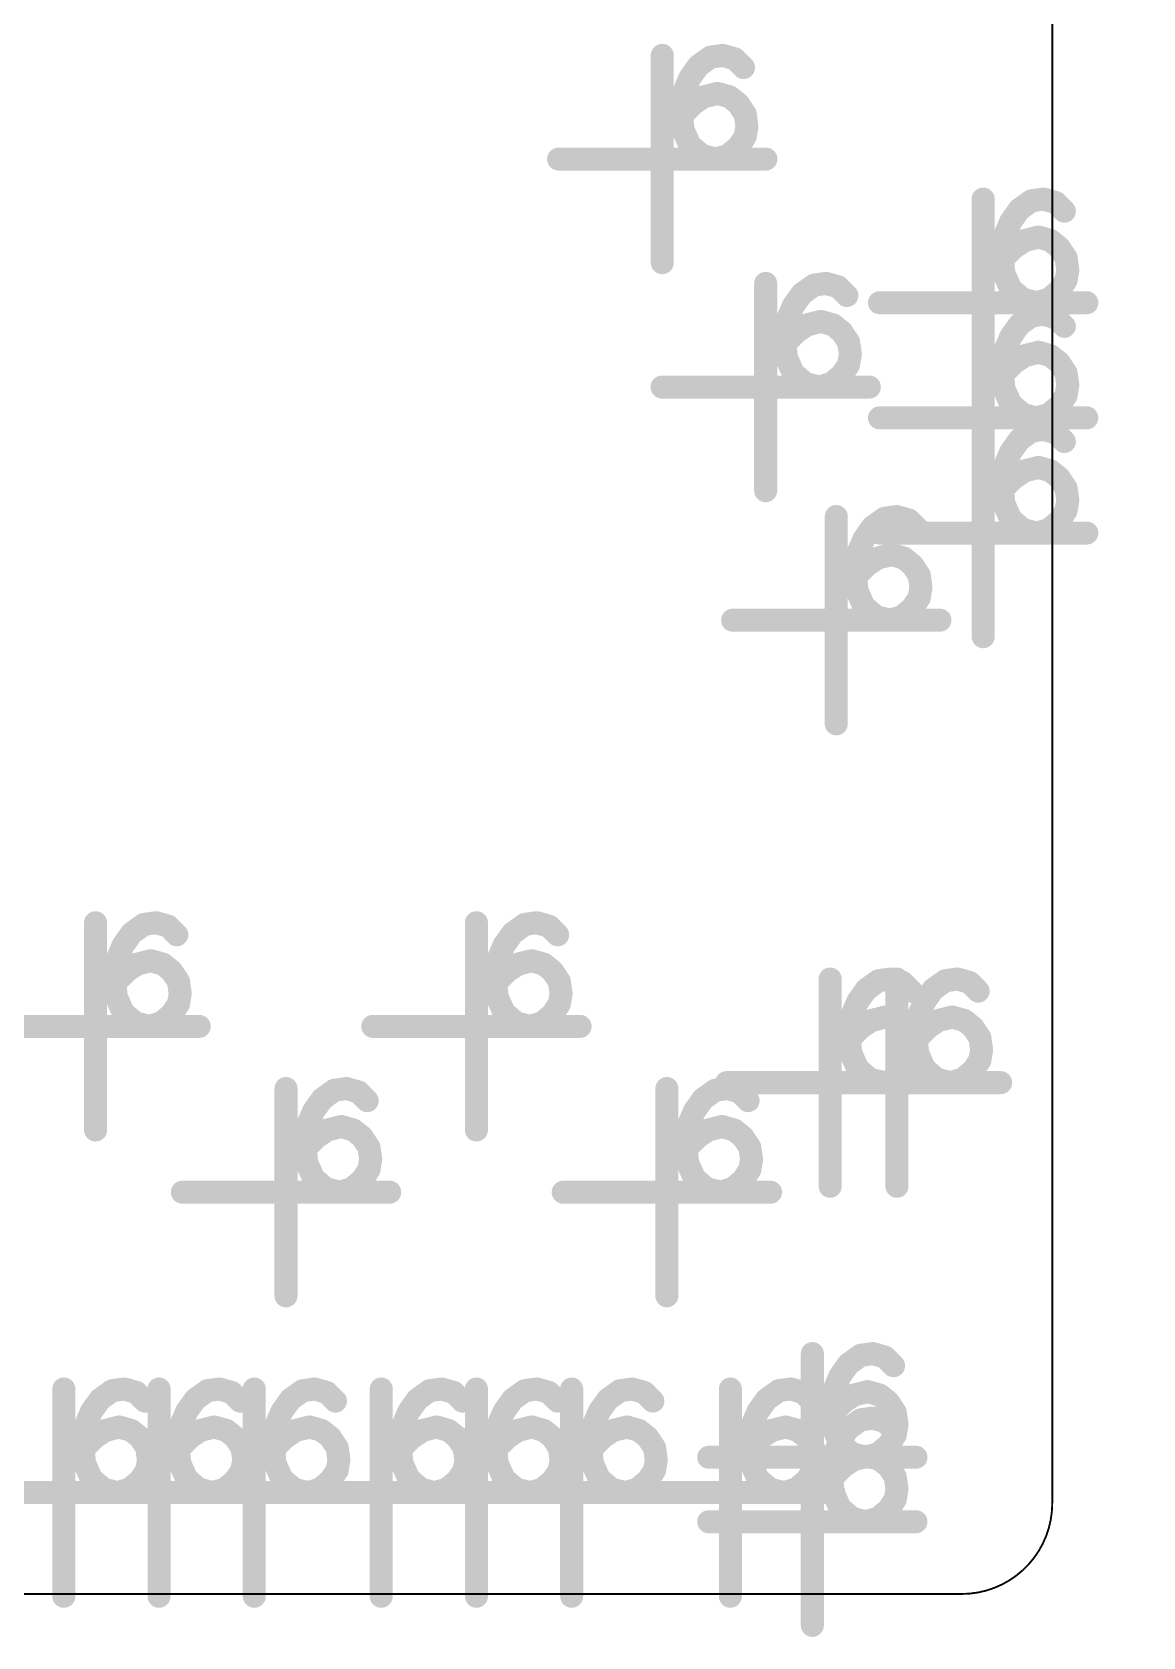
# Model space of a CAD drawing. Header units: millimetres. Extents: x 3362 to 3827, y -139 to 191.
# Drawn here: x 3583.9 to 3590.02, y 64.54 to 73.39 of the extents above; entities that cross this region are included whole.
import ezdxf

# ---------------------------------------------------------------- set-up
doc = ezdxf.new("R2010")
doc.units = ezdxf.units.MM
doc.header["$LTSCALE"] = 23.1
doc.layers.get('0').update_dxf_attribs({"linetype": 'CONTINUOUS'})

# ---------------------------------------------------------------- blocks, each defined once
blk = doc.blocks.new('PAD_R1')
at = {"const_width": 0.5}
blk.add_lwpolyline([(0.25, 0, 1), (-0.25, 0, 1)], format="xyb", close=True, dxfattribs=at)

msp = doc.modelspace()

# ---------------------------------------------------------------- linework, layer by layer
at = {"const_width": 0.0102}
msp.add_lwpolyline([(3577.0105, 90.0956, 0.414218), (3576.5104, 89.5955), (3576.5104, 83.9473, 0.170767), (3576.7306, 83.3212), (3579.3204, 80.0954), (3579.3204, 65.2755, 0.414365), (3579.8205, 64.7756), (3589.0204, 64.7756, 0.414366), (3589.5205, 65.2755), (3589.5205, 78.0886, 0.266384), (3590.0153, 78.9516), (3590.0153, 84.0885, 0.414215), (3589.0153, 85.0885), (3586.7105, 85.0885), (3586.7105, 89.5955, 0.414219), (3586.2104, 90.0956)], format="xyb", close=True, dxfattribs=at)
for points, const_width in [([(3587.3702, 73.2592), (3587.3702, 72.1162)], 0.127), ([(3587.5665, 73.2776), (3587.6404, 73.1743)], 0.0821), ([(3587.6613, 73.3174), (3587.679, 73.1917)], 0.0672), ([(3587.7542, 73.3108), (3587.7194, 73.1887)], 0.0695), ([(3587.839, 73.2612), (3587.7492, 73.1714)], 0.0675), ([(3587.4946, 73.2057), (3587.598, 73.1319)], 0.0818), ([(3587.4499, 73.1272), (3587.5666, 73.0771)], 0.0727), ([(3587.535, 73.0644), (3587.6054, 72.9588)], 0.0687), ([(3587.6215, 73.1018), (3587.6523, 72.9786)], 0.0785), ([(3587.7258, 73.1012), (3587.691, 72.9791)], 0.0695), ([(3587.8052, 73.0611), (3587.7258, 72.9621)], 0.0609), ([(3587.4178, 72.9917), (3587.5433, 72.9724)], 0.0754), ([(3587.4254, 73.0411), (3587.5509, 73.0218)], 0.0754), ([(3587.4633, 73.004), (3587.5531, 72.9142)], 0.0945), ([(3587.8612, 72.9992), (3587.7555, 72.9287)], 0.0687), ([(3587.4165, 72.8909), (3587.5428, 72.9037)], 0.0955), ([(3587.895, 72.9111), (3587.7693, 72.8929)], 0.0675), ([(3587.4455, 72.7811), (3587.5616, 72.8326)], 0.0939), ([(3587.5147, 72.6871), (3587.5973, 72.7836)], 0.0879), ([(3587.8612, 72.7476), (3587.7555, 72.8181)], 0.0687), ([(3587.8948, 72.8294), (3587.7696, 72.8506)], 0.058), ([(3587.9417, 72.6877), (3586.7987, 72.6877)], 0.127), ([(3587.6121, 72.6357), (3587.6429, 72.7589)], 0.0785), ([(3587.7163, 72.6362), (3587.6814, 72.7583)], 0.0692), ([(3587.8013, 72.6817), (3587.7201, 72.7794)], 0.0743), ([(3589.1395, 72.467), (3589.1395, 71.324)], 0.127), ([(3589.3359, 72.4854), (3589.4098, 72.3821)], 0.0821), ([(3589.4306, 72.5252), (3589.4484, 72.3994)], 0.0672), ([(3589.5236, 72.5186), (3589.4888, 72.3964)], 0.0695), ([(3589.6084, 72.469), (3589.5186, 72.3792)], 0.0675), ([(3589.264, 72.4135), (3589.3674, 72.3397)], 0.0818), ([(3589.2192, 72.335), (3589.3359, 72.2848)], 0.0727), ([(3589.3043, 72.2722), (3589.3748, 72.1665)], 0.0687), ([(3589.3908, 72.3095), (3589.4216, 72.1863)], 0.0785), ([(3589.4952, 72.309), (3589.4603, 72.1869)], 0.0695), ([(3589.5746, 72.2689), (3589.4952, 72.1698)], 0.0609), ([(3589.1871, 72.1995), (3589.3127, 72.1802)], 0.0754), ([(3589.1947, 72.2489), (3589.3203, 72.2296)], 0.0754), ([(3589.2327, 72.2118), (3589.3225, 72.122)], 0.0945), ([(3589.6305, 72.207), (3589.5249, 72.1365)], 0.0687), ([(3589.1858, 72.0987), (3589.3122, 72.1115)], 0.0955), ([(3589.6644, 72.1189), (3589.5387, 72.1007)], 0.0675), ([(3587.9404, 72.0019), (3587.9404, 70.8589)], 0.127), ([(3588.1368, 72.0203), (3588.2106, 71.917)], 0.0821), ([(3588.2315, 72.0601), (3588.2493, 71.9344)], 0.0672), ([(3588.3245, 72.0535), (3588.2896, 71.9314)], 0.0695), ([(3588.4092, 72.0039), (3588.3194, 71.9141)], 0.0675), ([(3589.2148, 71.9889), (3589.3309, 72.0404)], 0.0939), ([(3589.2841, 71.8949), (3589.3666, 71.9914)], 0.0879), ([(3589.6305, 71.9554), (3589.5249, 72.0259)], 0.0687), ([(3589.6642, 72.0372), (3589.5389, 72.0584)], 0.058), ([(3588.0649, 71.9484), (3588.1682, 71.8746)], 0.0818), ([(3589.711, 71.8955), (3588.568, 71.8955)], 0.127), ([(3589.3814, 71.8434), (3589.4122, 71.9666)], 0.0785), ([(3589.4857, 71.844), (3589.4507, 71.9661)], 0.0692), ([(3589.5706, 71.8895), (3589.4895, 71.9872)], 0.0743), ([(3588.0201, 71.8699), (3588.1368, 71.8198)], 0.0727), ([(3588.1917, 71.8445), (3588.2225, 71.7213)], 0.0785), ([(3588.296, 71.8439), (3588.2612, 71.7218)], 0.0695), ([(3589.1395, 71.832), (3589.1395, 70.689)], 0.127), ([(3589.3359, 71.8504), (3589.4098, 71.7471)], 0.0821), ([(3589.4306, 71.8902), (3589.4484, 71.7644)], 0.0672), ([(3589.5236, 71.8836), (3589.4888, 71.7614)], 0.0695), ([(3589.6084, 71.834), (3589.5186, 71.7442)], 0.0675), ([(3587.988, 71.7344), (3588.1135, 71.7151)], 0.0754), ([(3587.9956, 71.7838), (3588.1211, 71.7645)], 0.0754), ([(3588.0336, 71.7467), (3588.1233, 71.6569)], 0.0945), ([(3588.1052, 71.8071), (3588.1756, 71.7015)], 0.0687), ([(3588.3755, 71.8038), (3588.296, 71.7048)], 0.0609), ([(3588.4314, 71.7419), (3588.3257, 71.6715)], 0.0687), ([(3589.264, 71.7785), (3589.3674, 71.7047)], 0.0818), ([(3587.9867, 71.6336), (3588.113, 71.6464)], 0.0955), ([(3588.4653, 71.6538), (3588.3396, 71.6356)], 0.0675), ([(3589.2192, 71.7), (3589.3359, 71.6498)], 0.0727), ([(3589.3908, 71.6745), (3589.4216, 71.5513)], 0.0785), ([(3589.4952, 71.674), (3589.4603, 71.5519)], 0.0695), ([(3588.0157, 71.5238), (3588.1318, 71.5753)], 0.0939), ([(3588.4314, 71.4903), (3588.3257, 71.5608)], 0.0687), ([(3588.465, 71.5721), (3588.3398, 71.5933)], 0.058), ([(3589.1871, 71.5645), (3589.3127, 71.5452)], 0.0754), ([(3589.1947, 71.6139), (3589.3203, 71.5946)], 0.0754), ([(3589.2327, 71.5768), (3589.3225, 71.487)], 0.0945), ([(3589.3043, 71.6372), (3589.3748, 71.5315)], 0.0687), ([(3589.5746, 71.6339), (3589.4952, 71.5348)], 0.0609), ([(3589.6305, 71.572), (3589.5249, 71.5015)], 0.0687), ([(3588.0849, 71.4298), (3588.1675, 71.5263)], 0.0879), ([(3588.1823, 71.3784), (3588.2131, 71.5016)], 0.0785), ([(3588.2866, 71.3789), (3588.2516, 71.501)], 0.0692), ([(3588.3715, 71.4244), (3588.2903, 71.5221)], 0.0743), ([(3589.1858, 71.4637), (3589.3122, 71.4765)], 0.0955), ([(3589.6644, 71.4838), (3589.5387, 71.4657)], 0.0675), ([(3588.5119, 71.4304), (3587.3689, 71.4304)], 0.127), ([(3589.2148, 71.3539), (3589.3309, 71.4054)], 0.0939), ([(3589.6305, 71.3204), (3589.5249, 71.3909)], 0.0687), ([(3589.6642, 71.4022), (3589.5389, 71.4234)], 0.058), ([(3589.711, 71.2605), (3588.568, 71.2605)], 0.127), ([(3589.2841, 71.2599), (3589.3666, 71.3564)], 0.0879), ([(3589.3814, 71.2085), (3589.4122, 71.3316)], 0.0785), ([(3589.4857, 71.209), (3589.4507, 71.3311)], 0.0692), ([(3589.5706, 71.2545), (3589.4895, 71.3522)], 0.0743), ([(3589.1395, 71.197), (3589.1395, 70.054)], 0.127), ([(3589.3359, 71.2154), (3589.4098, 71.1121)], 0.0821), ([(3589.4306, 71.2552), (3589.4484, 71.1294)], 0.0672), ([(3589.5236, 71.2486), (3589.4888, 71.1264)], 0.0695), ([(3589.6084, 71.199), (3589.5186, 71.1092)], 0.0675), ([(3589.264, 71.1435), (3589.3674, 71.0697)], 0.0818), ([(3589.2192, 71.065), (3589.3359, 71.0148)], 0.0727), ([(3589.3908, 71.0395), (3589.4216, 70.9163)], 0.0785), ([(3589.4952, 71.039), (3589.4603, 70.9169)], 0.0695), ([(3589.1871, 70.9295), (3589.3127, 70.9102)], 0.0754), ([(3589.1947, 70.9789), (3589.3203, 70.9596)], 0.0754), ([(3589.2327, 70.9418), (3589.3225, 70.852)], 0.0945), ([(3589.3043, 71.0022), (3589.3748, 70.8965)], 0.0687), ([(3589.5746, 70.9989), (3589.4952, 70.8998)], 0.0609), ([(3589.6305, 70.937), (3589.5249, 70.8665)], 0.0687), ([(3589.1858, 70.8287), (3589.3122, 70.8415)], 0.0955), ([(3589.6644, 70.8488), (3589.5387, 70.8307)], 0.0675), ([(3588.6209, 70.7746), (3588.6386, 70.6489)], 0.0672), ([(3588.7138, 70.768), (3588.679, 70.6459)], 0.0695), ([(3589.2148, 70.7189), (3589.3309, 70.7704)], 0.0939), ([(3589.6305, 70.6854), (3589.5249, 70.7559)], 0.0687), ([(3589.6642, 70.7672), (3589.5389, 70.7884)], 0.058), ([(3588.3298, 70.7165), (3588.3298, 69.5735)], 0.127), ([(3588.4542, 70.6629), (3588.5576, 70.5891)], 0.0818), ([(3588.5262, 70.7348), (3588.6, 70.6315)], 0.0821), ([(3588.7986, 70.7184), (3588.7088, 70.6286)], 0.0675), ([(3589.2841, 70.6249), (3589.3666, 70.7214)], 0.0879), ([(3589.3814, 70.5734), (3589.4122, 70.6966)], 0.0785), ([(3589.4857, 70.574), (3589.4507, 70.6961)], 0.0692), ([(3589.5706, 70.6195), (3589.4895, 70.7172)], 0.0743), ([(3588.4095, 70.5844), (3588.5262, 70.5343)], 0.0727), ([(3589.711, 70.6255), (3588.568, 70.6255)], 0.127), ([(3588.385, 70.4983), (3588.5105, 70.479)], 0.0754), ([(3588.4946, 70.5216), (3588.565, 70.416)], 0.0687), ([(3588.5811, 70.559), (3588.6119, 70.4358)], 0.0785), ([(3588.6854, 70.5584), (3588.6506, 70.4363)], 0.0695), ([(3588.7649, 70.5183), (3588.6854, 70.4193)], 0.0609), ([(3588.3774, 70.4489), (3588.5029, 70.4296)], 0.0754), ([(3588.4229, 70.4612), (3588.5127, 70.3714)], 0.0945), ([(3588.8208, 70.4564), (3588.7151, 70.386)], 0.0687), ([(3588.3761, 70.3481), (3588.5024, 70.3609)], 0.0955), ([(3588.8547, 70.3683), (3588.729, 70.3501)], 0.0675), ([(3588.4051, 70.2383), (3588.5212, 70.2898)], 0.0939), ([(3588.4743, 70.1443), (3588.5569, 70.2408)], 0.0879), ([(3588.7609, 70.1389), (3588.6797, 70.2366)], 0.0743), ([(3588.8208, 70.2049), (3588.7151, 70.2753)], 0.0687), ([(3588.8544, 70.2866), (3588.7292, 70.3078)], 0.058), ([(3588.9013, 70.145), (3587.7583, 70.145)], 0.127), ([(3588.5717, 70.0929), (3588.6025, 70.2161)], 0.0785), ([(3588.6759, 70.0934), (3588.641, 70.2155)], 0.0692), ([(3584.2455, 68.4769), (3584.2455, 67.3339)], 0.127), ([(3584.4418, 68.4953), (3584.5157, 68.392)], 0.0821), ([(3584.5366, 68.5351), (3584.5543, 68.4094)], 0.0672), ([(3584.6295, 68.5285), (3584.5947, 68.4063)], 0.0695), ([(3584.7143, 68.4789), (3584.6245, 68.3891)], 0.0675), ([(3586.3455, 68.4769), (3586.3455, 67.3339)], 0.127), ([(3586.5419, 68.4953), (3586.6158, 68.392)], 0.0821), ([(3586.6366, 68.5351), (3586.6544, 68.4094)], 0.0672), ([(3586.7296, 68.5285), (3586.6948, 68.4063)], 0.0695), ([(3586.8144, 68.4789), (3586.7246, 68.3891)], 0.0675), ([(3584.3699, 68.4234), (3584.4733, 68.3496)], 0.0818), ([(3586.47, 68.4234), (3586.5734, 68.3496)], 0.0818), ([(3584.3252, 68.3449), (3584.4419, 68.2948)], 0.0727), ([(3584.4103, 68.2821), (3584.4807, 68.1764)], 0.0687), ([(3584.4968, 68.3195), (3584.5276, 68.1963)], 0.0785), ([(3584.6011, 68.3189), (3584.5662, 68.1968)], 0.0695), ([(3586.4252, 68.3449), (3586.5419, 68.2948)], 0.0727), ([(3586.5103, 68.2821), (3586.5808, 68.1764)], 0.0687), ([(3586.5968, 68.3195), (3586.6276, 68.1963)], 0.0785), ([(3586.7012, 68.3189), (3586.6663, 68.1968)], 0.0695), ([(3584.2931, 68.2094), (3584.4186, 68.1901)], 0.0754), ([(3584.3007, 68.2588), (3584.4262, 68.2395)], 0.0754), ([(3584.3386, 68.2217), (3584.4284, 68.1319)], 0.0945), ([(3584.6805, 68.2788), (3584.6011, 68.1798)], 0.0609), ([(3584.7364, 68.2169), (3584.6308, 68.1464)], 0.0687), ([(3586.3931, 68.2094), (3586.5187, 68.1901)], 0.0754), ([(3586.4007, 68.2588), (3586.5263, 68.2395)], 0.0754), ([(3586.4387, 68.2217), (3586.5285, 68.1319)], 0.0945), ([(3586.7806, 68.2788), (3586.7012, 68.1798)], 0.0609), ([(3586.8365, 68.2169), (3586.7309, 68.1464)], 0.0687), ([(3588.296, 68.1665), (3588.296, 67.0235)], 0.127), ([(3588.4924, 68.1849), (3588.5662, 68.0816)], 0.0821), ([(3588.5871, 68.2247), (3588.6048, 68.099)], 0.0672), ([(3588.6643, 68.1665), (3588.6643, 67.0235)], 0.127), ([(3588.6801, 68.2181), (3588.6452, 68.096)], 0.0695), ([(3588.8607, 68.1849), (3588.9345, 68.0816)], 0.0821), ([(3588.9554, 68.2247), (3588.9731, 68.099)], 0.0672), ([(3589.0484, 68.2181), (3589.0135, 68.096)], 0.0695), ([(3584.2918, 68.1086), (3584.4181, 68.1214)], 0.0955), ([(3584.7703, 68.1288), (3584.6446, 68.1106)], 0.0675), ([(3586.3918, 68.1086), (3586.5182, 68.1214)], 0.0955), ([(3586.8704, 68.1288), (3586.7447, 68.1106)], 0.0675), ([(3588.4205, 68.113), (3588.5238, 68.0392)], 0.0818), ([(3588.7648, 68.1685), (3588.675, 68.0787)], 0.0675), ([(3588.7888, 68.113), (3588.8921, 68.0392)], 0.0818), ([(3589.1331, 68.1685), (3589.0433, 68.0787)], 0.0675), ([(3584.3208, 67.9988), (3584.4369, 68.0503)], 0.0939), ([(3584.7364, 67.9653), (3584.6308, 68.0358)], 0.0687), ([(3584.7701, 68.0471), (3584.6449, 68.0683)], 0.058), ([(3586.4208, 67.9988), (3586.5369, 68.0503)], 0.0939), ([(3586.8365, 67.9653), (3586.7309, 68.0358)], 0.0687), ([(3586.8702, 68.0471), (3586.7449, 68.0683)], 0.058), ([(3588.3757, 68.0345), (3588.4924, 67.9844)], 0.0727), ([(3588.5473, 68.0091), (3588.5781, 67.8859)], 0.0785), ([(3588.744, 68.0345), (3588.8607, 67.9844)], 0.0727), ([(3588.9156, 68.0091), (3588.9464, 67.8859)], 0.0785), ([(3584.817, 67.9054), (3583.674, 67.9054)], 0.127), ([(3584.39, 67.9048), (3584.4725, 68.0013)], 0.0879), ([(3584.4874, 67.8534), (3584.5182, 67.9766)], 0.0785), ([(3584.5916, 67.8539), (3584.5567, 67.976)], 0.0692), ([(3584.6766, 67.8994), (3584.5954, 67.9971)], 0.0743), ([(3586.917, 67.9054), (3585.774, 67.9054)], 0.127), ([(3586.4901, 67.9048), (3586.5726, 68.0013)], 0.0879), ([(3586.5874, 67.8534), (3586.6182, 67.9766)], 0.0785), ([(3586.6917, 67.8539), (3586.6567, 67.976)], 0.0692), ([(3586.7766, 67.8994), (3586.6955, 67.9971)], 0.0743), ([(3588.3512, 67.9484), (3588.4767, 67.9291)], 0.0754), ([(3588.3891, 67.9113), (3588.4789, 67.8215)], 0.0945), ([(3588.4608, 67.9717), (3588.5312, 67.8661)], 0.0687), ([(3588.6516, 68.0085), (3588.6168, 67.8864)], 0.0695), ([(3588.7311, 67.9684), (3588.6516, 67.8694)], 0.0609), ([(3588.7195, 67.9484), (3588.845, 67.9291)], 0.0754), ([(3588.7574, 67.9113), (3588.8472, 67.8215)], 0.0945), ([(3588.8291, 67.9717), (3588.8995, 67.8661)], 0.0687), ([(3589.0199, 68.0085), (3588.9851, 67.8864)], 0.0695), ([(3589.0994, 67.9684), (3589.0199, 67.8694)], 0.0609), ([(3588.3436, 67.899), (3588.4691, 67.8797)], 0.0754), ([(3588.787, 67.9065), (3588.6813, 67.836)], 0.0687), ([(3588.7119, 67.899), (3588.8374, 67.8797)], 0.0754), ([(3589.1553, 67.9065), (3589.0496, 67.836)], 0.0687), ([(3588.3423, 67.7982), (3588.4686, 67.811)], 0.0955), ([(3588.3713, 67.6884), (3588.4874, 67.7399)], 0.0939), ([(3588.8209, 67.8184), (3588.6952, 67.8002)], 0.0675), ([(3588.7106, 67.7982), (3588.8369, 67.811)], 0.0955), ([(3588.8206, 67.7367), (3588.6954, 67.7579)], 0.058), ([(3588.7396, 67.6884), (3588.8557, 67.7399)], 0.0939), ([(3589.1892, 67.8184), (3589.0635, 67.8002)], 0.0675), ([(3589.1889, 67.7367), (3589.0637, 67.7579)], 0.058), ([(3588.4405, 67.5944), (3588.5231, 67.6909)], 0.0879), ([(3588.5379, 67.543), (3588.5687, 67.6662)], 0.0785), ([(3588.6421, 67.5435), (3588.6072, 67.6656)], 0.0692), ([(3588.7271, 67.589), (3588.6459, 67.6867)], 0.0743), ([(3588.787, 67.6549), (3588.6813, 67.7254)], 0.0687), ([(3588.8088, 67.5944), (3588.8914, 67.6909)], 0.0879), ([(3588.9062, 67.543), (3588.937, 67.6662)], 0.0785), ([(3589.0104, 67.5435), (3588.9755, 67.6656)], 0.0692), ([(3589.0954, 67.589), (3589.0142, 67.6867)], 0.0743), ([(3589.1553, 67.6549), (3589.0496, 67.7254)], 0.0687), ([(3585.2955, 67.5625), (3585.2955, 66.4195)], 0.127), ([(3585.4919, 67.5809), (3585.5657, 67.4776)], 0.0821), ([(3585.5866, 67.6207), (3585.6043, 67.495)], 0.0672), ([(3585.6796, 67.6141), (3585.6447, 67.4919)], 0.0695), ([(3587.3956, 67.5625), (3587.3956, 66.4195)], 0.127), ([(3587.5919, 67.5809), (3587.6658, 67.4776)], 0.0821), ([(3587.6867, 67.6207), (3587.7044, 67.495)], 0.0672), ([(3588.8675, 67.595), (3587.7245, 67.595)], 0.127), ([(3587.7796, 67.6141), (3587.7448, 67.4919)], 0.0695), ([(3589.2358, 67.595), (3588.0928, 67.595)], 0.127), ([(3585.42, 67.509), (3585.5233, 67.4352)], 0.0818), ([(3585.7643, 67.5645), (3585.6745, 67.4747)], 0.0675), ([(3587.52, 67.509), (3587.6234, 67.4352)], 0.0818), ([(3587.8644, 67.5645), (3587.7746, 67.4747)], 0.0675), ([(3585.3752, 67.4305), (3585.4919, 67.3804)], 0.0727), ([(3585.5468, 67.4051), (3585.5776, 67.2819)], 0.0785), ([(3585.6511, 67.4045), (3585.6163, 67.2824)], 0.0695), ([(3587.4753, 67.4305), (3587.592, 67.3804)], 0.0727), ([(3587.6469, 67.4051), (3587.6777, 67.2819)], 0.0785), ([(3587.7512, 67.4045), (3587.7164, 67.2824)], 0.0695), ([(3585.3507, 67.3444), (3585.4762, 67.3251)], 0.0754), ([(3585.3886, 67.3073), (3585.4784, 67.2175)], 0.0945), ([(3585.4603, 67.3677), (3585.5307, 67.2621)], 0.0687), ([(3585.7306, 67.3644), (3585.6511, 67.2653)], 0.0609), ([(3587.4508, 67.3444), (3587.5763, 67.3251)], 0.0754), ([(3587.4887, 67.3073), (3587.5785, 67.2175)], 0.0945), ([(3587.5604, 67.3677), (3587.6308, 67.2621)], 0.0687), ([(3587.8306, 67.3644), (3587.7512, 67.2653)], 0.0609), ([(3585.3418, 67.1942), (3585.4681, 67.207)], 0.0955), ([(3585.3431, 67.295), (3585.4686, 67.2757)], 0.0754), ([(3585.7865, 67.3025), (3585.6808, 67.232)], 0.0687), ([(3587.4419, 67.1942), (3587.5682, 67.207)], 0.0955), ([(3587.4432, 67.295), (3587.5687, 67.2757)], 0.0754), ([(3587.8866, 67.3025), (3587.7809, 67.232)], 0.0687), ([(3585.3708, 67.0844), (3585.4869, 67.1359)], 0.0939), ([(3585.8204, 67.2144), (3585.6947, 67.1962)], 0.0675), ([(3585.8201, 67.1327), (3585.6949, 67.1539)], 0.058), ([(3587.4709, 67.0844), (3587.587, 67.1359)], 0.0939), ([(3587.9204, 67.2144), (3587.7947, 67.1962)], 0.0675), ([(3587.9202, 67.1327), (3587.795, 67.1539)], 0.058), ([(3585.44, 66.9904), (3585.5226, 67.0869)], 0.0879), ([(3585.5374, 66.939), (3585.5682, 67.0622)], 0.0785), ([(3585.6416, 66.9395), (3585.6067, 67.0616)], 0.0692), ([(3585.7266, 66.985), (3585.6454, 67.0827)], 0.0743), ([(3585.7865, 67.0509), (3585.6808, 67.1214)], 0.0687), ([(3587.5401, 66.9904), (3587.6227, 67.0869)], 0.0879), ([(3587.6375, 66.939), (3587.6683, 67.0622)], 0.0785), ([(3587.7417, 66.9395), (3587.7068, 67.0616)], 0.0692), ([(3587.8267, 66.985), (3587.7455, 67.0827)], 0.0743), ([(3587.8866, 67.0509), (3587.7809, 67.1214)], 0.0687), ([(3585.867, 66.991), (3584.724, 66.991)], 0.127), ([(3587.9671, 66.991), (3586.8241, 66.991)], 0.127), ([(3588.4888, 66.1592), (3588.5066, 66.0334)], 0.0672), ([(3588.1977, 66.101), (3588.1977, 64.958)], 0.127), ([(3588.3941, 66.1194), (3588.4679, 66.0161)], 0.0821), ([(3588.5818, 66.1526), (3588.5469, 66.0304)], 0.0695), ([(3588.6665, 66.103), (3588.5767, 66.0132)], 0.0675), ([(3588.3222, 66.0475), (3588.4255, 65.9737)], 0.0818), ([(3584.0705, 65.9059), (3584.0705, 64.7629)], 0.127), ([(3584.2668, 65.9243), (3584.3407, 65.821)], 0.0821), ([(3584.3616, 65.9641), (3584.3793, 65.8384)], 0.0672), ([(3584.4545, 65.9575), (3584.4197, 65.8354)], 0.0695), ([(3584.5393, 65.9079), (3584.4495, 65.8181)], 0.0675), ([(3584.5955, 65.9059), (3584.5955, 64.7629)], 0.127), ([(3584.7918, 65.9243), (3584.8657, 65.821)], 0.0821), ([(3584.8866, 65.9641), (3584.9043, 65.8384)], 0.0672), ([(3584.9795, 65.9575), (3584.9447, 65.8354)], 0.0695), ([(3585.0643, 65.9079), (3584.9745, 65.8181)], 0.0675), ([(3585.1205, 65.9059), (3585.1205, 64.7629)], 0.127), ([(3585.3169, 65.9243), (3585.3907, 65.821)], 0.0821), ([(3585.4116, 65.9641), (3585.4293, 65.8384)], 0.0672), ([(3585.5046, 65.9575), (3585.4697, 65.8354)], 0.0695), ([(3585.5893, 65.9079), (3585.4995, 65.8181)], 0.0675), ([(3585.8205, 65.9059), (3585.8205, 64.7629)], 0.127), ([(3586.0169, 65.9243), (3586.0907, 65.821)], 0.0821), ([(3586.1116, 65.9641), (3586.1294, 65.8384)], 0.0672), ([(3586.2046, 65.9575), (3586.1697, 65.8354)], 0.0695), ([(3586.2893, 65.9079), (3586.1995, 65.8181)], 0.0675), ([(3586.3455, 65.9059), (3586.3455, 64.7629)], 0.127), ([(3586.5419, 65.9243), (3586.6158, 65.821)], 0.0821), ([(3586.6366, 65.9641), (3586.6544, 65.8384)], 0.0672), ([(3586.7296, 65.9575), (3586.6948, 65.8354)], 0.0695), ([(3586.8144, 65.9079), (3586.7246, 65.8181)], 0.0675), ([(3586.8706, 65.9059), (3586.8706, 64.7629)], 0.127), ([(3587.0669, 65.9243), (3587.1408, 65.821)], 0.0821), ([(3587.1616, 65.9641), (3587.1794, 65.8384)], 0.0672), ([(3587.2546, 65.9575), (3587.2198, 65.8354)], 0.0695), ([(3587.3394, 65.9079), (3587.2496, 65.8181)], 0.0675), ([(3587.7456, 65.9059), (3587.7456, 64.7629)], 0.127), ([(3587.942, 65.9243), (3588.0158, 65.821)], 0.0821), ([(3588.0367, 65.9641), (3588.0544, 65.8384)], 0.0672), ([(3588.1296, 65.9575), (3588.0948, 65.8354)], 0.0695), ([(3588.2144, 65.9079), (3588.1246, 65.8181)], 0.0675), ([(3588.2774, 65.969), (3588.3941, 65.9188)], 0.0727), ([(3588.3625, 65.9062), (3588.4329, 65.8005)], 0.0687), ([(3588.449, 65.9435), (3588.4798, 65.8203)], 0.0785), ([(3588.5533, 65.943), (3588.5185, 65.8209)], 0.0695), ([(3588.6328, 65.9029), (3588.5533, 65.8038)], 0.0609), ([(3584.1949, 65.8524), (3584.2983, 65.7786)], 0.0818), ([(3584.7199, 65.8524), (3584.8233, 65.7786)], 0.0818), ([(3585.245, 65.8524), (3585.3483, 65.7786)], 0.0818), ([(3585.945, 65.8524), (3586.0483, 65.7786)], 0.0818), ([(3586.47, 65.8524), (3586.5734, 65.7786)], 0.0818), ([(3586.995, 65.8524), (3587.0984, 65.7786)], 0.0818), ([(3587.87, 65.8524), (3587.9734, 65.7786)], 0.0818), ([(3588.2453, 65.8335), (3588.3708, 65.8142)], 0.0754), ([(3588.2529, 65.8829), (3588.3784, 65.8636)], 0.0754), ([(3588.2909, 65.8458), (3588.3806, 65.756)], 0.0945), ([(3588.4888, 65.8036), (3588.5066, 65.6778)], 0.0672), ([(3588.6887, 65.841), (3588.583, 65.7705)], 0.0687), ([(3584.1502, 65.7739), (3584.2669, 65.7238)], 0.0727), ([(3584.3218, 65.7485), (3584.3526, 65.6253)], 0.0785), ([(3584.4261, 65.7479), (3584.3912, 65.6258)], 0.0695), ([(3584.6752, 65.7739), (3584.7919, 65.7238)], 0.0727), ([(3584.8468, 65.7485), (3584.8776, 65.6253)], 0.0785), ([(3584.9511, 65.7479), (3584.9163, 65.6258)], 0.0695), ([(3585.2002, 65.7739), (3585.3169, 65.7238)], 0.0727), ([(3585.3718, 65.7485), (3585.4026, 65.6253)], 0.0785), ([(3585.4761, 65.7479), (3585.4413, 65.6258)], 0.0695), ([(3585.9002, 65.7739), (3586.0169, 65.7238)], 0.0727), ([(3586.0718, 65.7485), (3586.1026, 65.6253)], 0.0785), ([(3586.1761, 65.7479), (3586.1413, 65.6258)], 0.0695), ([(3586.4252, 65.7739), (3586.5419, 65.7238)], 0.0727), ([(3586.5968, 65.7485), (3586.6276, 65.6253)], 0.0785), ([(3586.7012, 65.7479), (3586.6663, 65.6258)], 0.0695), ([(3586.9502, 65.7739), (3587.0669, 65.7238)], 0.0727), ([(3587.1219, 65.7485), (3587.1527, 65.6253)], 0.0785), ([(3587.2262, 65.7479), (3587.1913, 65.6258)], 0.0695), ([(3587.8253, 65.7739), (3587.942, 65.7238)], 0.0727), ([(3587.9969, 65.7485), (3588.0277, 65.6253)], 0.0785), ([(3588.1012, 65.7479), (3588.0664, 65.6258)], 0.0695), ([(3588.1977, 65.7454), (3588.1977, 64.6024)], 0.127), ([(3588.244, 65.7326), (3588.3703, 65.7455)], 0.0955), ([(3588.3941, 65.7638), (3588.4679, 65.6605)], 0.0821), ([(3588.5818, 65.797), (3588.5469, 65.6748)], 0.0695), ([(3588.6665, 65.7474), (3588.5767, 65.6576)], 0.0675), ([(3588.7226, 65.7528), (3588.5969, 65.7347)], 0.0675), ([(3584.1181, 65.6384), (3584.2436, 65.6191)], 0.0754), ([(3584.1257, 65.6878), (3584.2512, 65.6685)], 0.0754), ([(3584.1636, 65.6507), (3584.2534, 65.5609)], 0.0945), ([(3584.2353, 65.7111), (3584.3057, 65.6055)], 0.0687), ([(3584.5055, 65.7078), (3584.4261, 65.6088)], 0.0609), ([(3584.5614, 65.6459), (3584.4558, 65.5754)], 0.0687), ([(3584.6431, 65.6384), (3584.7686, 65.6191)], 0.0754), ([(3584.6507, 65.6878), (3584.7762, 65.6685)], 0.0754), ([(3584.6886, 65.6507), (3584.7784, 65.5609)], 0.0945), ([(3584.7603, 65.7111), (3584.8307, 65.6055)], 0.0687), ([(3585.0306, 65.7078), (3584.9511, 65.6088)], 0.0609), ([(3585.0865, 65.6459), (3584.9808, 65.5754)], 0.0687), ([(3585.1681, 65.6384), (3585.2936, 65.6191)], 0.0754), ([(3585.1757, 65.6878), (3585.3012, 65.6685)], 0.0754), ([(3585.2136, 65.6507), (3585.3034, 65.5609)], 0.0945), ([(3585.2853, 65.7111), (3585.3557, 65.6055)], 0.0687), ([(3585.5556, 65.7078), (3585.4761, 65.6088)], 0.0609), ([(3585.6115, 65.6459), (3585.5058, 65.5754)], 0.0687), ([(3585.8681, 65.6384), (3585.9937, 65.6191)], 0.0754), ([(3585.8757, 65.6878), (3586.0013, 65.6685)], 0.0754), ([(3585.9137, 65.6507), (3586.0035, 65.5609)], 0.0945), ([(3585.9853, 65.7111), (3586.0558, 65.6055)], 0.0687), ([(3586.2556, 65.7078), (3586.1761, 65.6088)], 0.0609), ([(3586.3115, 65.6459), (3586.2058, 65.5754)], 0.0687), ([(3586.3931, 65.6384), (3586.5187, 65.6191)], 0.0754), ([(3586.4007, 65.6878), (3586.5263, 65.6685)], 0.0754), ([(3586.4387, 65.6507), (3586.5285, 65.5609)], 0.0945), ([(3586.5103, 65.7111), (3586.5808, 65.6055)], 0.0687), ([(3586.7806, 65.7078), (3586.7012, 65.6088)], 0.0609), ([(3586.8365, 65.6459), (3586.7309, 65.5754)], 0.0687), ([(3586.9182, 65.6384), (3587.0437, 65.6191)], 0.0754), ([(3586.9258, 65.6878), (3587.0513, 65.6685)], 0.0754), ([(3586.9637, 65.6507), (3587.0535, 65.5609)], 0.0945), ([(3587.0354, 65.7111), (3587.1058, 65.6055)], 0.0687), ([(3587.3056, 65.7078), (3587.2262, 65.6088)], 0.0609), ([(3587.3615, 65.6459), (3587.2559, 65.5754)], 0.0687), ([(3587.7932, 65.6384), (3587.9187, 65.6191)], 0.0754), ([(3587.8008, 65.6878), (3587.9263, 65.6685)], 0.0754), ([(3587.8387, 65.6507), (3587.9285, 65.5609)], 0.0945), ([(3587.9104, 65.7111), (3587.9808, 65.6055)], 0.0687), ([(3588.1807, 65.7078), (3588.1012, 65.6088)], 0.0609), ([(3588.2366, 65.6459), (3588.1309, 65.5754)], 0.0687), ([(3588.273, 65.6229), (3588.3891, 65.6744)], 0.0939), ([(3588.3222, 65.6919), (3588.4255, 65.6181)], 0.0818), ([(3588.3422, 65.5289), (3588.4248, 65.6254)], 0.0879), ([(3588.6288, 65.5235), (3588.5476, 65.6212)], 0.0743), ([(3588.6887, 65.5894), (3588.583, 65.6599)], 0.0687), ([(3588.7223, 65.6712), (3588.5971, 65.6924)], 0.058), ([(3584.1168, 65.5376), (3584.2431, 65.5504)], 0.0955), ([(3584.5953, 65.5578), (3584.4696, 65.5396)], 0.0675), ([(3584.6418, 65.5376), (3584.7681, 65.5504)], 0.0955), ([(3585.1203, 65.5578), (3584.9947, 65.5396)], 0.0675), ([(3585.1668, 65.5376), (3585.2931, 65.5504)], 0.0955), ([(3585.6454, 65.5578), (3585.5197, 65.5396)], 0.0675), ([(3585.8668, 65.5376), (3585.9932, 65.5504)], 0.0955), ([(3586.3454, 65.5578), (3586.2197, 65.5396)], 0.0675), ([(3586.3918, 65.5376), (3586.5182, 65.5504)], 0.0955), ([(3586.8704, 65.5578), (3586.7447, 65.5396)], 0.0675), ([(3586.9169, 65.5376), (3587.0432, 65.5504)], 0.0955), ([(3587.3954, 65.5578), (3587.2697, 65.5396)], 0.0675), ([(3588.7692, 65.5295), (3587.6262, 65.5295)], 0.127), ([(3587.7919, 65.5376), (3587.9182, 65.5504)], 0.0955), ([(3588.2705, 65.5578), (3588.1448, 65.5396)], 0.0675), ([(3588.2774, 65.6134), (3588.3941, 65.5632)], 0.0727), ([(3588.3625, 65.5506), (3588.4329, 65.4449)], 0.0687), ([(3588.4396, 65.4774), (3588.4704, 65.6006)], 0.0785), ([(3588.449, 65.5879), (3588.4798, 65.4647)], 0.0785), ([(3588.5439, 65.478), (3588.5089, 65.6001)], 0.0692), ([(3588.5533, 65.5874), (3588.5185, 65.4653)], 0.0695), ([(3588.6328, 65.5473), (3588.5533, 65.4482)], 0.0609), ([(3584.1458, 65.4278), (3584.2618, 65.4793)], 0.0939), ([(3584.5614, 65.3943), (3584.4558, 65.4648)], 0.0687), ([(3584.5951, 65.4761), (3584.4699, 65.4973)], 0.058), ([(3584.6708, 65.4278), (3584.7869, 65.4793)], 0.0939), ([(3585.0865, 65.3943), (3584.9808, 65.4648)], 0.0687), ([(3585.1201, 65.4761), (3584.9949, 65.4973)], 0.058), ([(3585.1958, 65.4278), (3585.3119, 65.4793)], 0.0939), ([(3585.6115, 65.3943), (3585.5058, 65.4648)], 0.0687), ([(3585.6451, 65.4761), (3585.5199, 65.4973)], 0.058), ([(3585.8958, 65.4278), (3586.0119, 65.4793)], 0.0939), ([(3586.3115, 65.3943), (3586.2058, 65.4648)], 0.0687), ([(3586.3452, 65.4761), (3586.2199, 65.4973)], 0.058), ([(3586.4208, 65.4278), (3586.5369, 65.4793)], 0.0939), ([(3586.8365, 65.3943), (3586.7309, 65.4648)], 0.0687), ([(3586.8702, 65.4761), (3586.7449, 65.4973)], 0.058), ([(3586.9459, 65.4278), (3587.0619, 65.4793)], 0.0939), ([(3587.3615, 65.3943), (3587.2559, 65.4648)], 0.0687), ([(3587.3952, 65.4761), (3587.27, 65.4973)], 0.058), ([(3587.8209, 65.4278), (3587.937, 65.4793)], 0.0939), ([(3588.2366, 65.3943), (3588.1309, 65.4648)], 0.0687), ([(3588.2702, 65.4761), (3588.145, 65.4973)], 0.058), ([(3588.2453, 65.4779), (3588.3708, 65.4586)], 0.0754), ([(3588.2529, 65.5273), (3588.3784, 65.508)], 0.0754), ([(3588.2909, 65.4902), (3588.3806, 65.4004)], 0.0945), ([(3588.6887, 65.4854), (3588.583, 65.4149)], 0.0687), ([(3584.642, 65.3344), (3583.499, 65.3344)], 0.127), ([(3585.167, 65.3344), (3584.024, 65.3344)], 0.127), ([(3584.215, 65.3338), (3584.2975, 65.4303)], 0.0879), ([(3584.3124, 65.2824), (3584.3432, 65.4056)], 0.0785), ([(3584.4166, 65.2829), (3584.3817, 65.405)], 0.0692), ([(3584.5016, 65.3284), (3584.4204, 65.4261)], 0.0743), ([(3585.692, 65.3344), (3584.549, 65.3344)], 0.127), ([(3584.74, 65.3338), (3584.8226, 65.4303)], 0.0879), ([(3584.8374, 65.2824), (3584.8682, 65.4056)], 0.0785), ([(3584.9416, 65.2829), (3584.9067, 65.405)], 0.0692), ([(3585.0266, 65.3284), (3584.9454, 65.4261)], 0.0743), ([(3586.392, 65.3344), (3585.249, 65.3344)], 0.127), ([(3585.265, 65.3338), (3585.3476, 65.4303)], 0.0879), ([(3585.3624, 65.2824), (3585.3932, 65.4056)], 0.0785), ([(3585.4666, 65.2829), (3585.4317, 65.405)], 0.0692), ([(3585.5516, 65.3284), (3585.4704, 65.4261)], 0.0743), ([(3586.917, 65.3344), (3585.774, 65.3344)], 0.127), ([(3585.965, 65.3338), (3586.0476, 65.4303)], 0.0879), ([(3586.0624, 65.2824), (3586.0932, 65.4056)], 0.0785), ([(3586.1667, 65.2829), (3586.1317, 65.405)], 0.0692), ([(3586.2516, 65.3284), (3586.1705, 65.4261)], 0.0743), ([(3587.4421, 65.3344), (3586.2991, 65.3344)], 0.127), ([(3586.4901, 65.3338), (3586.5726, 65.4303)], 0.0879), ([(3586.5874, 65.2824), (3586.6182, 65.4056)], 0.0785), ([(3586.6917, 65.2829), (3586.6567, 65.405)], 0.0692), ([(3586.7766, 65.3284), (3586.6955, 65.4261)], 0.0743), ([(3587.0151, 65.3338), (3587.0976, 65.4303)], 0.0879), ([(3587.1125, 65.2824), (3587.1433, 65.4056)], 0.0785), ([(3588.3171, 65.3344), (3587.1741, 65.3344)], 0.127), ([(3587.2167, 65.2829), (3587.1818, 65.405)], 0.0692), ([(3587.3017, 65.3284), (3587.2205, 65.4261)], 0.0743), ([(3587.8901, 65.3338), (3587.9727, 65.4303)], 0.0879), ([(3587.9875, 65.2824), (3588.0183, 65.4056)], 0.0785), ([(3588.0917, 65.2829), (3588.0568, 65.405)], 0.0692), ([(3588.1767, 65.3284), (3588.0955, 65.4261)], 0.0743), ([(3588.244, 65.3771), (3588.3703, 65.3899)], 0.0955), ([(3588.7226, 65.3972), (3588.5969, 65.3791)], 0.0675), ([(3588.273, 65.2673), (3588.3891, 65.3188)], 0.0939), ([(3588.3422, 65.1733), (3588.4248, 65.2698)], 0.0879), ([(3588.6887, 65.2338), (3588.583, 65.3043)], 0.0687), ([(3588.7223, 65.3156), (3588.5971, 65.3368)], 0.058), ([(3588.7692, 65.1739), (3587.6262, 65.1739)], 0.127), ([(3588.4396, 65.1218), (3588.4704, 65.245)], 0.0785), ([(3588.5439, 65.1224), (3588.5089, 65.2445)], 0.0692), ([(3588.6288, 65.1679), (3588.5476, 65.2656)], 0.0743)]:
    msp.add_lwpolyline(points, dxfattribs=dict(const_width=const_width))

# ---------------------------------------------------------------- block references
at = {"xscale": 0.127, "yscale": 0.127}
for p in [(3587.3702, 73.2592), (3587.6369, 73.2498), (3587.7034, 73.2592), (3587.7702, 73.2402), (3587.5226, 73.1355), (3587.5701, 73.2021), (3587.818, 73.1924), (3587.4939, 73.0687), (3587.5988, 73.0306), (3587.675, 73.0497), (3587.7418, 73.0306), (3587.4748, 72.9448), (3587.5416, 72.9925), (3587.7893, 72.9925), (3587.4748, 72.9257), (3587.8274, 72.9354), (3587.837, 72.8686), (3587.4845, 72.8498), (3587.5226, 72.7639), (3587.8274, 72.8114), (3586.7987, 72.6877), (3587.5894, 72.7068), (3587.6656, 72.6877), (3587.7321, 72.7068), (3587.7893, 72.7543), (3587.9417, 72.6877), (3589.1395, 72.467), (3589.3394, 72.4099), (3589.4062, 72.4576), (3589.4728, 72.467), (3589.5396, 72.448), (3589.2919, 72.3433), (3589.5873, 72.4002), (3589.2632, 72.2765), (3589.3681, 72.2384), (3589.4443, 72.2575), (3589.5111, 72.2384), (3589.2442, 72.1526), (3589.311, 72.2003), (3589.5586, 72.2003), (3589.5967, 72.1432), (3587.3702, 72.1162), (3589.2442, 72.1335), (3589.2538, 72.0576), (3589.6064, 72.0764), (3587.9404, 72.0019), (3588.2071, 71.9925), (3588.2737, 72.0019), (3588.3405, 71.9829), (3589.2919, 71.9717), (3589.5967, 72.0192), (3588.0928, 71.8782), (3588.1403, 71.9448), (3588.3882, 71.9351), (3588.568, 71.8955), (3589.3587, 71.9146), (3589.4349, 71.8955), (3589.5015, 71.9146), (3589.5586, 71.9621), (3589.711, 71.8955), (3588.0641, 71.8114), (3588.2452, 71.7924), (3589.1395, 71.832), (3589.4062, 71.8226), (3589.4728, 71.832), (3589.5396, 71.813), (3588.1119, 71.7352), (3588.169, 71.7733), (3588.312, 71.7733), (3588.3595, 71.7352), (3589.2919, 71.7083), (3589.3394, 71.7749), (3589.5873, 71.7652), (3588.0451, 71.6875), (3588.0451, 71.6684), (3588.3976, 71.6781), (3589.2632, 71.6415), (3589.4443, 71.6225), (3588.0547, 71.5925), (3588.3976, 71.5541), (3588.4073, 71.6113), (3589.311, 71.5653), (3589.3681, 71.6034), (3589.5111, 71.6034), (3589.5586, 71.5653), (3588.0928, 71.5066), (3588.1596, 71.4495), (3588.3024, 71.4495), (3588.3595, 71.497), (3589.2442, 71.5176), (3589.2442, 71.4985), (3589.5967, 71.5082), (3589.6064, 71.4414), (3587.3689, 71.4304), (3588.2358, 71.4304), (3588.5119, 71.4304), (3589.2538, 71.4226), (3589.5967, 71.3842), (3588.568, 71.2605), (3589.1395, 71.324), (3589.2919, 71.3367), (3589.3587, 71.2796), (3589.4349, 71.2605), (3589.5015, 71.2796), (3589.5586, 71.3271), (3589.711, 71.2605), (3589.1395, 71.197), (3589.4062, 71.1876), (3589.4728, 71.197), (3589.5396, 71.178), (3589.3394, 71.1399), (3589.5873, 71.1302), (3589.2632, 71.0065), (3589.2919, 71.0733), (3589.311, 70.9303), (3589.3681, 70.9684), (3589.4443, 70.9875), (3589.5111, 70.9684), (3589.5586, 70.9303), (3587.9404, 70.8589), (3589.2442, 70.8826), (3589.2442, 70.8635), (3589.5967, 70.8732), (3589.2538, 70.7876), (3589.5967, 70.7492), (3589.6064, 70.8064), (3588.3298, 70.7165), (3588.5297, 70.6593), (3588.5965, 70.7071), (3588.663, 70.7165), (3588.7298, 70.6974), (3588.7776, 70.6496), (3589.1395, 70.689), (3589.2919, 70.7017), (3589.3587, 70.6446), (3589.5015, 70.6446), (3589.5586, 70.6921), (3588.4822, 70.5928), (3588.568, 70.6255), (3589.4349, 70.6255), (3589.711, 70.6255), (3588.4535, 70.526), (3588.5584, 70.4879), (3588.6346, 70.5069), (3588.7014, 70.4879), (3588.4344, 70.402), (3588.4344, 70.3829), (3588.5012, 70.4498), (3588.7489, 70.4498), (3588.787, 70.3926), (3588.4441, 70.307), (3588.7966, 70.3258), (3588.4822, 70.2212), (3588.7489, 70.2115), (3588.787, 70.2686), (3587.7583, 70.145), (3588.549, 70.164), (3588.6252, 70.145), (3588.6917, 70.164), (3588.9013, 70.145), (3589.1395, 70.054), (3588.3298, 69.5735), (3584.2455, 68.4769), (3584.5122, 68.4675), (3584.5787, 68.4769), (3584.6455, 68.4579), (3586.3455, 68.4769), (3586.6122, 68.4675), (3586.6788, 68.4769), (3586.7456, 68.4579), (3584.3979, 68.3532), (3584.4454, 68.4198), (3584.6933, 68.4101), (3586.4979, 68.3532), (3586.5454, 68.4198), (3586.7933, 68.4101), (3584.3692, 68.2864), (3584.5503, 68.2674), (3586.4692, 68.2864), (3586.6503, 68.2674), (3584.3501, 68.1625), (3584.4169, 68.2102), (3584.4741, 68.2483), (3584.6171, 68.2483), (3584.6646, 68.2102), (3586.4502, 68.1625), (3586.517, 68.2102), (3586.5741, 68.2483), (3586.7171, 68.2483), (3586.7646, 68.2102), (3588.296, 68.1665), (3588.6292, 68.1665), (3588.6643, 68.1665), (3588.9975, 68.1665), (3584.3501, 68.1434), (3584.7027, 68.1531), (3584.7123, 68.0863), (3586.4502, 68.1434), (3586.8027, 68.1531), (3586.8124, 68.0863), (3588.4959, 68.1094), (3588.5627, 68.1571), (3588.6961, 68.1475), (3588.7438, 68.0997), (3588.8642, 68.1094), (3588.931, 68.1571), (3589.0644, 68.1475), (3589.1121, 68.0997), (3584.3598, 68.0675), (3584.7027, 68.0291), (3586.4598, 68.0675), (3586.8027, 68.0291), (3588.4484, 68.0428), (3588.8167, 68.0428), (3584.3979, 67.9816), (3584.4647, 67.9245), (3584.5409, 67.9054), (3584.6074, 67.9245), (3584.6646, 67.972), (3584.817, 67.9054), (3585.774, 67.9054), (3586.4979, 67.9816), (3586.5647, 67.9245), (3586.6409, 67.9054), (3586.7075, 67.9245), (3586.7646, 67.972), (3586.917, 67.9054), (3588.4197, 67.976), (3588.4675, 67.8998), (3588.5246, 67.9379), (3588.6008, 67.957), (3588.6676, 67.9379), (3588.7151, 67.8998), (3588.788, 67.976), (3588.8358, 67.8998), (3588.8929, 67.9379), (3588.9691, 67.957), (3589.0359, 67.9379), (3589.0834, 67.8998), (3588.4007, 67.8521), (3588.4007, 67.833), (3588.7532, 67.8427), (3588.7689, 67.8521), (3588.7689, 67.833), (3589.1215, 67.8427), (3588.4103, 67.7571), (3588.7532, 67.7187), (3588.7629, 67.7759), (3588.7786, 67.7571), (3589.1215, 67.7187), (3589.1312, 67.7759), (3588.4484, 67.6712), (3588.7151, 67.6616), (3588.8167, 67.6712), (3589.0834, 67.6616), (3585.2955, 67.5625), (3585.5622, 67.5531), (3585.6287, 67.5625), (3585.6955, 67.5435), (3587.3956, 67.5625), (3587.6623, 67.5531), (3587.7245, 67.595), (3587.7288, 67.5625), (3587.7956, 67.5435), (3588.0928, 67.595), (3588.5152, 67.6141), (3588.5914, 67.595), (3588.658, 67.6141), (3588.8675, 67.595), (3588.8835, 67.6141), (3588.9597, 67.595), (3589.0263, 67.6141), (3589.2358, 67.595), (3585.4954, 67.5054), (3585.7433, 67.4957), (3587.5955, 67.5054), (3587.8434, 67.4957), (3585.4192, 67.372), (3585.4479, 67.4388), (3587.5193, 67.372), (3587.548, 67.4388), (3584.2455, 67.3339), (3585.4669, 67.2958), (3585.5241, 67.3339), (3585.6003, 67.353), (3585.6671, 67.3339), (3585.7146, 67.2958), (3586.3455, 67.3339), (3587.567, 67.2958), (3587.6242, 67.3339), (3587.7004, 67.353), (3587.7672, 67.3339), (3587.8147, 67.2958), (3585.4001, 67.2481), (3585.4001, 67.229), (3585.7527, 67.2387), (3587.5002, 67.2481), (3587.5002, 67.229), (3587.8528, 67.2387), (3585.4098, 67.1531), (3585.7527, 67.1147), (3585.7624, 67.1719), (3587.5099, 67.1531), (3587.8528, 67.1147), (3587.8624, 67.1719), (3585.4479, 67.0672), (3585.7146, 67.0576), (3587.548, 67.0672), (3587.8147, 67.0576), (3588.296, 67.0235), (3588.6643, 67.0235), (3584.724, 66.991), (3585.5147, 67.0101), (3585.5909, 66.991), (3585.6574, 67.0101), (3585.867, 66.991), (3586.8241, 66.991), (3587.6148, 67.0101), (3587.691, 66.991), (3587.7575, 67.0101), (3587.9671, 66.991), (3585.2955, 66.4195), (3587.3956, 66.4195), (3588.1977, 66.101), (3588.3976, 66.0439), (3588.4644, 66.0916), (3588.531, 66.101), (3588.5978, 66.082), (3588.3501, 65.9773), (3588.6455, 66.0342), (3584.0705, 65.9059), (3584.3372, 65.8965), (3584.4037, 65.9059), (3584.4705, 65.8869), (3584.5955, 65.9059), (3584.8622, 65.8965), (3584.9287, 65.9059), (3584.9955, 65.8869), (3585.1205, 65.9059), (3585.3872, 65.8965), (3585.4537, 65.9059), (3585.5205, 65.8869), (3585.8205, 65.9059), (3586.0872, 65.8965), (3586.1538, 65.9059), (3586.2206, 65.8869), (3586.3455, 65.9059), (3586.6122, 65.8965), (3586.6788, 65.9059), (3586.7456, 65.8869), (3586.8706, 65.9059), (3587.1373, 65.8965), (3587.2038, 65.9059), (3587.2706, 65.8869), (3587.7456, 65.9059), (3588.0123, 65.8965), (3588.0788, 65.9059), (3588.1456, 65.8869), (3588.3214, 65.9105), (3588.4263, 65.8724), (3588.5025, 65.8915), (3588.5693, 65.8724), (3584.2229, 65.7822), (3584.2704, 65.8488), (3584.5183, 65.8391), (3584.7479, 65.7822), (3584.7954, 65.8488), (3585.0433, 65.8391), (3585.2729, 65.7822), (3585.3204, 65.8488), (3585.5683, 65.8391), (3585.9729, 65.7822), (3586.0204, 65.8488), (3586.2683, 65.8391), (3586.4979, 65.7822), (3586.5454, 65.8488), (3586.7933, 65.8391), (3587.023, 65.7822), (3587.0705, 65.8488), (3587.3184, 65.8391), (3587.898, 65.7822), (3587.9455, 65.8488), (3588.1934, 65.8391), (3588.3024, 65.7866), (3588.3692, 65.8343), (3588.6168, 65.8343), (3588.6549, 65.7772), (3584.1942, 65.7154), (3584.3753, 65.6964), (3584.7192, 65.7154), (3584.9003, 65.6964), (3585.2442, 65.7154), (3585.4253, 65.6964), (3585.9442, 65.7154), (3586.1253, 65.6964), (3586.4692, 65.7154), (3586.6503, 65.6964), (3586.9943, 65.7154), (3587.1754, 65.6964), (3587.8693, 65.7154), (3588.0504, 65.6964), (3588.1977, 65.7454), (3588.3024, 65.7675), (3588.312, 65.6916), (3588.3976, 65.6883), (3588.4644, 65.736), (3588.531, 65.7454), (3588.5978, 65.7264), (3588.6646, 65.7104), (3584.2419, 65.6392), (3584.2991, 65.6773), (3584.4421, 65.6773), (3584.4896, 65.6392), (3584.7669, 65.6392), (3584.8241, 65.6773), (3584.9671, 65.6773), (3585.0146, 65.6392), (3585.2919, 65.6392), (3585.3491, 65.6773), (3585.4921, 65.6773), (3585.5396, 65.6392), (3585.992, 65.6392), (3586.0491, 65.6773), (3586.1921, 65.6773), (3586.2396, 65.6392), (3586.517, 65.6392), (3586.5741, 65.6773), (3586.7171, 65.6773), (3586.7646, 65.6392), (3587.042, 65.6392), (3587.0992, 65.6773), (3587.2422, 65.6773), (3587.2897, 65.6392), (3587.917, 65.6392), (3587.9742, 65.6773), (3588.1172, 65.6773), (3588.1647, 65.6392), (3588.3501, 65.6217), (3588.3501, 65.6057), (3588.6168, 65.5961), (3588.6455, 65.6786), (3588.6549, 65.6532), (3584.1751, 65.5915), (3584.1751, 65.5724), (3584.5277, 65.5821), (3584.5373, 65.5153), (3584.7001, 65.5915), (3584.7001, 65.5724), (3585.0527, 65.5821), (3585.0623, 65.5153), (3585.2251, 65.5915), (3585.2251, 65.5724), (3585.5777, 65.5821), (3585.5873, 65.5153), (3585.9252, 65.5915), (3585.9252, 65.5724), (3586.2777, 65.5821), (3586.2874, 65.5153), (3586.4502, 65.5915), (3586.4502, 65.5724), (3586.8027, 65.5821), (3586.8124, 65.5153), (3586.9752, 65.5915), (3586.9752, 65.5724), (3587.3278, 65.5821), (3587.3374, 65.5153), (3587.6262, 65.5295), (3587.8502, 65.5915), (3587.8502, 65.5724), (3588.2028, 65.5821), (3588.2124, 65.5153), (3588.3214, 65.5549), (3588.4169, 65.5486), (3588.4263, 65.5168), (3588.4931, 65.5295), (3588.5025, 65.5359), (3588.5597, 65.5486), (3588.5693, 65.5168), (3588.7692, 65.5295), (3584.1848, 65.4965), (3584.5277, 65.4581), (3584.7098, 65.4965), (3585.0527, 65.4581), (3585.2348, 65.4965), (3585.5777, 65.4581), (3585.9348, 65.4965), (3586.2777, 65.4581), (3586.4598, 65.4965), (3586.8027, 65.4581), (3586.9849, 65.4965), (3587.3278, 65.4581), (3587.8599, 65.4965), (3588.2028, 65.4581), (3588.3024, 65.431), (3588.3692, 65.4787), (3588.6168, 65.4787), (3588.6549, 65.4216), (3584.024, 65.3344), (3584.2229, 65.4106), (3584.2897, 65.3535), (3584.3659, 65.3344), (3584.4324, 65.3535), (3584.4896, 65.401), (3584.549, 65.3344), (3584.642, 65.3344), (3584.7479, 65.4106), (3584.8147, 65.3535), (3584.8909, 65.3344), (3584.9574, 65.3535), (3585.0146, 65.401), (3585.167, 65.3344), (3585.249, 65.3344), (3585.2729, 65.4106), (3585.3397, 65.3535), (3585.4159, 65.3344), (3585.4824, 65.3535), (3585.5396, 65.401), (3585.692, 65.3344), (3585.774, 65.3344), (3585.9729, 65.4106), (3586.0397, 65.3535), (3586.1159, 65.3344), (3586.1825, 65.3535), (3586.2396, 65.401), (3586.2991, 65.3344), (3586.392, 65.3344), (3586.4979, 65.4106), (3586.5647, 65.3535), (3586.6409, 65.3344), (3586.7075, 65.3535), (3586.7646, 65.401), (3586.917, 65.3344), (3587.023, 65.4106), (3587.0898, 65.3535), (3587.166, 65.3344), (3587.1741, 65.3344), (3587.2325, 65.3535), (3587.2897, 65.401), (3587.4421, 65.3344), (3587.898, 65.4106), (3587.9648, 65.3535), (3588.041, 65.3344), (3588.1075, 65.3535), (3588.1647, 65.401), (3588.3024, 65.4119), (3588.312, 65.336), (3588.3171, 65.3344), (3588.6646, 65.3548), (3588.3501, 65.2501), (3588.6168, 65.2405), (3588.6549, 65.2976), (3587.6262, 65.1739), (3588.4169, 65.193), (3588.4931, 65.1739), (3588.5597, 65.193), (3588.7692, 65.1739), (3588.1977, 64.958), (3584.0705, 64.7629), (3584.5955, 64.7629), (3585.1205, 64.7629), (3585.8205, 64.7629), (3586.3455, 64.7629), (3586.8706, 64.7629), (3587.7456, 64.7629), (3588.1977, 64.6024)]:
    msp.add_blockref('PAD_R1', p, dxfattribs=at)

doc.saveas('drawing.dxf')
